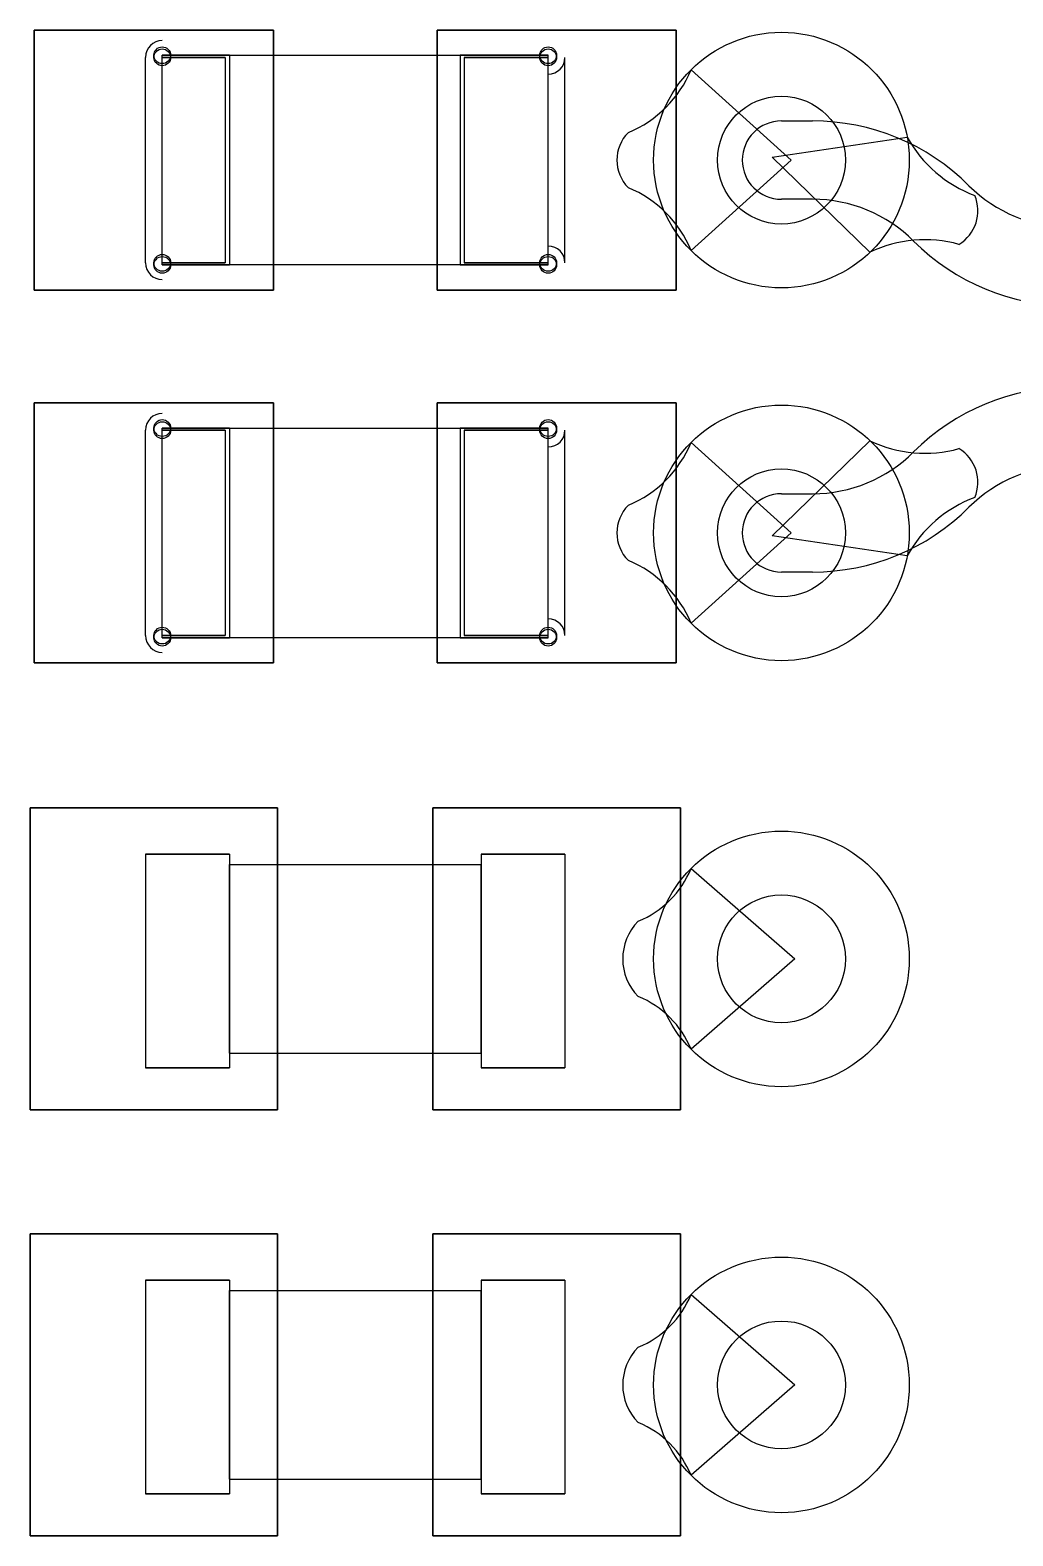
# Model space of a CAD drawing. Extents: x -14 to 27.9, y 0 to 17.8.
# Drawn here: x -0.775 to 1.568, y 5.99 to 9.581 of the extents above; entities that cross this region are included whole.
import ezdxf

# ---------------------------------------------------------------- set-up
doc = ezdxf.new("R2010")
doc.units = 0
doc.header["$MEASUREMENT"] = 0
doc.layers.add('Feature', color=7, linetype='CONTINUOUS')

msp = doc.modelspace()

# ---------------------------------------------------------------- linework, layer by layer
at = {"layer": 'Feature'}
for p, q in [((-0.765, 9.581, 0.000305), (-0.195, 9.581, 0.000305)), ((-0.765, 8.961, 0.000305), (-0.765, 9.581, 0.000305)), ((-0.765, 8.961, 0.000305), (-0.765, 9.581, 0.000305)), ((-0.765, 9.581, 0.001305), (-0.765, 8.961, 0.001305)), ((-0.765, 9.581, 0.000305), (-0.765, 9.581, 0.001305)), ((-0.765, 9.581, 0.000305), (-0.195, 9.581, 0.000305)), ((-0.765, 9.581, 0.000305), (-0.765, 9.581, 0.001305)), ((-0.195, 9.581, 0.001305), (-0.765, 9.581, 0.001305)), ((-0.195, 9.581, 0.001305), (-0.765, 9.581, 0.001305)), ((-0.765, 9.581, 0.001305), (-0.765, 8.961, 0.001305)), ((-0.765, 8.961, 0.000305), (-0.765, 9.581, 0.000305)), ((-0.765, 9.581, 0.000305), (-0.195, 9.581, 0.000305)), ((-0.195, 9.581, 0.000305), (-0.195, 8.961, 0.000305)), ((-0.195, 9.581, 0.000305), (-0.195, 9.581, 0.001305)), ((-0.195, 9.581, 0.000305), (-0.195, 8.961, 0.000305)), ((-0.195, 9.581, 0.000305), (-0.195, 9.581, 0.001305)), ((-0.195, 8.961, 0.001305), (-0.195, 9.581, 0.001305)), ((-0.195, 8.961, 0.001305), (-0.195, 9.581, 0.001305)), ((-0.195, 9.581, 0.000305), (-0.195, 8.961, 0.000305)), ((0.195, 9.581, 0.000305), (0.765, 9.581, 0.000305)), ((0.195, 8.961, 0.000305), (0.195, 9.581, 0.000305)), ((0.195, 8.961, 0.000305), (0.195, 9.581, 0.000305)), ((0.195, 9.581, 0.001305), (0.195, 8.961, 0.001305)), ((0.195, 9.581, 0.000305), (0.195, 9.581, 0.001305)), ((0.195, 9.581, 0.000305), (0.765, 9.581, 0.000305)), ((0.195, 9.581, 0.000305), (0.195, 9.581, 0.001305)), ((0.765, 9.581, 0.001305), (0.195, 9.581, 0.001305)), ((0.765, 9.581, 0.001305), (0.195, 9.581, 0.001305)), ((0.195, 9.581, 0.001305), (0.195, 8.961, 0.001305)), ((0.195, 8.961, 0.000305), (0.195, 9.581, 0.000305)), ((0.195, 9.581, 0.000305), (0.765, 9.581, 0.000305)), ((0.765, 9.581, 0.000305), (0.765, 8.961, 0.000305)), ((0.765, 9.581, 0.000305), (0.765, 9.581, 0.001305)), ((0.765, 9.581, 0.000305), (0.765, 8.961, 0.000305)), ((0.765, 9.581, 0.000305), (0.765, 9.581, 0.001305)), ((0.765, 8.961, 0.001305), (0.765, 9.581, 0.001305)), ((0.765, 8.961, 0.001305), (0.765, 9.581, 0.001305)), ((0.765, 9.581, 0.000305), (0.765, 8.961, 0.000305)), ((-0.48, 9.521, 0.285), (-0.48, 9.521, 0.015)), ((-0.48, 9.516, 0.015), (-0.48, 9.521, 0.015)), ((-0.48, 9.516, 0.015), (-0.48, 9.521, 0.015)), ((-0.48, 9.516, 0.285), (-0.48, 9.521, 0.285)), ((-0.48, 9.521, 0.285), (-0.48, 9.521, 0.015)), ((-0.48, 9.516, 0.285), (-0.48, 9.521, 0.285)), ((-0.46, 9.521, -0.005), (-0.3, 9.521, -0.005)), ((-0.3, 9.521, 0.305), (-0.46, 9.521, 0.305)), ((-0.46, 9.516, -0.005), (-0.46, 9.521, -0.005)), ((-0.46, 9.521, -0.005), (-0.3, 9.521, -0.005)), ((-0.46, 9.516, -0.005), (-0.46, 9.521, -0.005)), ((-0.46, 9.516, 0.305), (-0.46, 9.521, 0.305)), ((-0.46, 9.516, 0.305), (-0.46, 9.521, 0.305)), ((-0.3, 9.521, 0.305), (-0.46, 9.521, 0.305)), ((-0.3, 9.521, 0.325), (0.25, 9.521, 0.325)), ((-0.3, 9.521, 0.325), (-0.3, 9.021, 0.325)), ((-0.3, 9.521, -0.025), (0.25, 9.521, -0.025)), ((-0.3, 9.521, -0.025), (-0.3, 9.521, -0.005)), ((-0.3, 9.521, 0.325), (-0.3, 9.521, 0.305)), ((-0.3, 9.521, 0.325), (0.25, 9.521, 0.325)), ((-0.3, 9.521, -0.025), (-0.3, 9.021, -0.025)), ((-0.3, 9.521, -0.025), (0.25, 9.521, -0.025)), ((-0.3, 9.521, -0.025), (-0.3, 9.021, -0.025)), ((-0.3, 9.521, -0.005), (-0.3, 9.021, -0.005)), ((-0.3, 9.521, -0.025), (-0.3, 9.521, -0.005)), ((-0.3, 9.521, -0.005), (-0.3, 9.021, -0.005)), ((-0.3, 9.521, 0.305), (-0.3, 9.021, 0.305)), ((-0.3, 9.521, 0.325), (-0.3, 9.021, 0.325)), ((-0.3, 9.521, 0.325), (-0.3, 9.521, 0.305)), ((-0.3, 9.521, 0.305), (-0.3, 9.021, 0.305)), ((0.25, 9.521, 0.325), (0.25, 9.021, 0.325)), ((0.25, 9.521, 0.325), (0.25, 9.021, 0.325)), ((0.25, 9.521, 0.305), (0.25, 9.021, 0.305)), ((0.25, 9.521, 0.325), (0.25, 9.521, 0.305)), ((0.25, 9.521, -0.005), (0.46, 9.521, -0.005)), ((0.25, 9.521, -0.025), (0.25, 9.521, -0.005)), ((0.25, 9.521, 0.325), (0.25, 9.521, 0.305)), ((0.46, 9.521, 0.305), (0.25, 9.521, 0.305)), ((0.25, 9.521, -0.005), (0.25, 9.021, -0.005)), ((0.25, 9.521, -0.005), (0.46, 9.521, -0.005)), ((0.25, 9.521, -0.025), (0.25, 9.021, -0.025)), ((0.25, 9.521, -0.025), (0.25, 9.521, -0.005)), ((0.25, 9.521, -0.005), (0.25, 9.021, -0.005)), ((0.25, 9.521, -0.025), (0.25, 9.021, -0.025)), ((0.46, 9.521, 0.305), (0.25, 9.521, 0.305)), ((0.25, 9.521, 0.305), (0.25, 9.021, 0.305)), ((0.46, 9.516, -0.005), (0.46, 9.521, -0.005)), ((0.46, 9.516, -0.005), (0.46, 9.521, -0.005)), ((0.46, 9.516, 0.305), (0.46, 9.521, 0.305)), ((0.46, 9.516, 0.305), (0.46, 9.521, 0.305)), ((0.48, 9.521, 0.015), (0.48, 9.521, 0.285)), ((0.48, 9.516, 0.015), (0.48, 9.521, 0.015)), ((0.48, 9.516, 0.015), (0.48, 9.521, 0.015)), ((0.48, 9.521, 0.015), (0.48, 9.521, 0.285)), ((0.48, 9.516, 0.285), (0.48, 9.521, 0.285)), ((0.48, 9.516, 0.285), (0.48, 9.521, 0.285)), ((-0.5, 9.516, 0.285), (-0.5, 9.516, 0.015)), ((-0.5, 9.026, 0.285), (-0.5, 9.516, 0.285)), ((-0.5, 9.026, 0.015), (-0.5, 9.516, 0.015)), ((-0.5, 9.026, 0.285), (-0.5, 9.516, 0.285)), ((-0.5, 9.516, 0.285), (-0.5, 9.516, 0.015)), ((-0.5, 9.026, 0.015), (-0.5, 9.516, 0.015)), ((-0.48, 9.516, 0.285), (-0.48, 9.516, 0.015)), ((-0.48, 9.516, 0.285), (-0.48, 9.516, 0.015)), ((-0.46, 9.516, -0.005), (-0.31, 9.516, -0.005)), ((-0.31, 9.516, 0.305), (-0.46, 9.516, 0.305)), ((-0.46, 9.516, -0.005), (-0.31, 9.516, -0.005)), ((-0.46, 9.516, -0.025), (-0.31, 9.516, -0.025)), ((-0.31, 9.516, 0.325), (-0.46, 9.516, 0.325)), ((-0.31, 9.516, 0.305), (-0.46, 9.516, 0.305)), ((-0.46, 9.026, 0.325), (-0.46, 9.516, 0.325)), ((-0.31, 9.516, 0.325), (-0.46, 9.516, 0.325)), ((-0.46, 9.026, 0.325), (-0.46, 9.516, 0.325)), ((-0.46, 9.026, -0.025), (-0.46, 9.516, -0.025)), ((-0.46, 9.026, -0.025), (-0.46, 9.516, -0.025)), ((-0.46, 9.516, -0.025), (-0.31, 9.516, -0.025)), ((-0.31, 9.516, -0.005), (-0.31, 9.026, -0.005)), ((-0.31, 9.516, 0.305), (-0.31, 9.026, 0.305)), ((-0.31, 9.516, -0.025), (-0.31, 9.516, -0.005)), ((-0.31, 9.516, 0.305), (-0.31, 9.516, 0.325)), ((-0.31, 9.516, 0.305), (-0.31, 9.026, 0.305)), ((-0.31, 9.516, 0.305), (-0.31, 9.516, 0.325)), ((-0.31, 9.516, 0.325), (-0.31, 9.026, 0.325)), ((-0.31, 9.516, 0.325), (-0.31, 9.026, 0.325)), ((-0.31, 9.516, -0.025), (-0.31, 9.026, -0.025)), ((-0.31, 9.516, -0.005), (-0.31, 9.026, -0.005)), ((-0.31, 9.516, -0.025), (-0.31, 9.026, -0.025)), ((-0.31, 9.516, -0.025), (-0.31, 9.516, -0.005)), ((0.26, 9.516, -0.005), (0.46, 9.516, -0.005)), ((0.26, 9.516, -0.005), (0.26, 9.026, -0.005)), ((0.46, 9.516, 0.305), (0.26, 9.516, 0.305)), ((0.26, 9.516, 0.325), (0.26, 9.516, 0.305)), ((0.46, 9.516, 0.325), (0.26, 9.516, 0.325)), ((0.26, 9.516, -0.025), (0.46, 9.516, -0.025)), ((0.26, 9.516, -0.005), (0.26, 9.516, -0.025)), ((0.26, 9.516, -0.005), (0.46, 9.516, -0.005)), ((0.26, 9.516, 0.305), (0.26, 9.026, 0.305)), ((0.46, 9.516, 0.305), (0.26, 9.516, 0.305)), ((0.26, 9.516, 0.305), (0.26, 9.026, 0.305)), ((0.26, 9.516, 0.325), (0.26, 9.026, 0.325)), ((0.26, 9.516, 0.325), (0.26, 9.516, 0.305)), ((0.46, 9.516, 0.325), (0.26, 9.516, 0.325)), ((0.26, 9.516, 0.325), (0.26, 9.026, 0.325)), ((0.26, 9.516, -0.025), (0.26, 9.026, -0.025)), ((0.26, 9.516, -0.025), (0.46, 9.516, -0.025)), ((0.26, 9.516, -0.005), (0.26, 9.026, -0.005)), ((0.26, 9.516, -0.005), (0.26, 9.516, -0.025)), ((0.26, 9.516, -0.025), (0.26, 9.026, -0.025)), ((0.46, 9.026, 0.325), (0.46, 9.516, 0.325)), ((0.46, 9.026, 0.325), (0.46, 9.516, 0.325)), ((0.46, 9.026, -0.025), (0.46, 9.516, -0.025)), ((0.46, 9.026, -0.025), (0.46, 9.516, -0.025)), ((0.48, 9.516, 0.015), (0.48, 9.516, 0.285)), ((0.48, 9.516, 0.015), (0.48, 9.516, 0.285)), ((0.5, 9.516, 0.015), (0.5, 9.516, 0.285)), ((0.5, 9.026, 0.285), (0.5, 9.516, 0.285)), ((0.5, 9.026, 0.015), (0.5, 9.516, 0.015)), ((0.5, 9.516, 0.015), (0.5, 9.516, 0.285)), ((0.5, 9.026, 0.285), (0.5, 9.516, 0.285)), ((0.5, 9.026, 0.015), (0.5, 9.516, 0.015)), ((0.8005, 9.4865, 0.000305), (1.0394, 9.271, 0.000305)), ((1.016, 9.3644, -1.96222), (1.0904, 9.3644, -1.96222)), ((0.9938, 9.2782, -1.96222), (1.3157, 9.3259, -1.96222)), ((1.0394, 9.271, 0.000305), (0.8005, 9.0555, 0.000305)), ((1.227, 9.0513, -1.96222), (0.9938, 9.2782, -1.96222)), ((1.1684, 9.271, -1.96192), (1.1684, 9.271)), ((1.1684, 9.271, -1.96192), (1.1684, 9.271)), ((1.0904, 9.1776, -1.96222), (1.016, 9.1776, -1.96222)), ((-0.5, 9.026, 0.285), (-0.5, 9.026, 0.015)), ((-0.5, 9.026, 0.285), (-0.5, 9.026, 0.015)), ((-0.48, 9.021, 0.285), (-0.48, 9.026, 0.285)), ((-0.48, 9.026, 0.285), (-0.48, 9.026, 0.015)), ((-0.48, 9.021, 0.015), (-0.48, 9.026, 0.015)), ((-0.48, 9.021, 0.015), (-0.48, 9.026, 0.015)), ((-0.48, 9.026, 0.285), (-0.48, 9.026, 0.015)), ((-0.48, 9.021, 0.285), (-0.48, 9.026, 0.285)), ((-0.48, 9.021, 0.285), (-0.48, 9.021, 0.015)), ((-0.48, 9.021, 0.285), (-0.48, 9.021, 0.015)), ((-0.46, 9.021, -0.005), (-0.46, 9.026, -0.005)), ((-0.46, 9.026, -0.005), (-0.31, 9.026, -0.005)), ((-0.31, 9.026, 0.305), (-0.46, 9.026, 0.305)), ((-0.46, 9.021, 0.305), (-0.46, 9.026, 0.305)), ((-0.46, 9.021, -0.005), (-0.46, 9.026, -0.005)), ((-0.31, 9.026, 0.305), (-0.46, 9.026, 0.305)), ((-0.31, 9.026, 0.325), (-0.46, 9.026, 0.325)), ((-0.46, 9.026, -0.025), (-0.31, 9.026, -0.025)), ((-0.46, 9.026, -0.005), (-0.31, 9.026, -0.005)), ((-0.31, 9.026, 0.325), (-0.46, 9.026, 0.325)), ((-0.46, 9.026, -0.025), (-0.31, 9.026, -0.025)), ((-0.46, 9.021, 0.305), (-0.46, 9.026, 0.305)), ((-0.46, 9.021, -0.005), (-0.3, 9.021, -0.005)), ((-0.3, 9.021, 0.305), (-0.46, 9.021, 0.305)), ((-0.3, 9.021, 0.305), (-0.46, 9.021, 0.305)), ((-0.46, 9.021, -0.005), (-0.3, 9.021, -0.005)), ((-0.31, 9.026, 0.305), (-0.31, 9.026, 0.325)), ((-0.31, 9.026, -0.025), (-0.31, 9.026, -0.005)), ((-0.31, 9.026, 0.305), (-0.31, 9.026, 0.325)), ((-0.31, 9.026, -0.025), (-0.31, 9.026, -0.005)), ((0.25, 9.021, 0.325), (-0.3, 9.021, 0.325)), ((0.25, 9.021, -0.025), (-0.3, 9.021, -0.025)), ((-0.3, 9.021, -0.025), (-0.3, 9.021, -0.005)), ((-0.3, 9.021, 0.325), (-0.3, 9.021, 0.305)), ((0.25, 9.021, 0.325), (-0.3, 9.021, 0.325)), ((-0.3, 9.021, 0.325), (-0.3, 9.021, 0.305)), ((-0.3, 9.021, -0.025), (-0.3, 9.021, -0.005)), ((0.25, 9.021, -0.025), (-0.3, 9.021, -0.025)), ((0.25, 9.021, 0.325), (0.25, 9.021, 0.305)), ((0.25, 9.021, -0.005), (0.46, 9.021, -0.005)), ((0.25, 9.021, -0.025), (0.25, 9.021, -0.005)), ((0.25, 9.021, -0.005), (0.46, 9.021, -0.005)), ((0.46, 9.021, 0.305), (0.25, 9.021, 0.305)), ((0.25, 9.021, 0.325), (0.25, 9.021, 0.305)), ((0.25, 9.021, -0.025), (0.25, 9.021, -0.005)), ((0.46, 9.021, 0.305), (0.25, 9.021, 0.305)), ((0.26, 9.026, -0.005), (0.46, 9.026, -0.005)), ((0.26, 9.026, -0.005), (0.46, 9.026, -0.005)), ((0.26, 9.026, -0.005), (0.26, 9.026, -0.025)), ((0.26, 9.026, -0.025), (0.46, 9.026, -0.025)), ((0.46, 9.026, 0.325), (0.26, 9.026, 0.325)), ((0.26, 9.026, 0.325), (0.26, 9.026, 0.305)), ((0.46, 9.026, 0.305), (0.26, 9.026, 0.305)), ((0.46, 9.026, 0.305), (0.26, 9.026, 0.305)), ((0.26, 9.026, 0.325), (0.26, 9.026, 0.305)), ((0.46, 9.026, 0.325), (0.26, 9.026, 0.325)), ((0.26, 9.026, -0.025), (0.46, 9.026, -0.025)), ((0.26, 9.026, -0.005), (0.26, 9.026, -0.025)), ((0.46, 9.021, -0.005), (0.46, 9.026, -0.005)), ((0.46, 9.021, 0.305), (0.46, 9.026, 0.305)), ((0.46, 9.021, 0.305), (0.46, 9.026, 0.305)), ((0.46, 9.021, -0.005), (0.46, 9.026, -0.005)), ((0.48, 9.026, 0.015), (0.48, 9.026, 0.285)), ((0.48, 9.021, 0.015), (0.48, 9.026, 0.015)), ((0.48, 9.026, 0.015), (0.48, 9.026, 0.285)), ((0.48, 9.021, 0.285), (0.48, 9.026, 0.285)), ((0.48, 9.021, 0.285), (0.48, 9.026, 0.285)), ((0.48, 9.021, 0.015), (0.48, 9.026, 0.015)), ((0.48, 9.021, 0.015), (0.48, 9.021, 0.285)), ((0.48, 9.021, 0.015), (0.48, 9.021, 0.285)), ((0.5, 9.026, 0.015), (0.5, 9.026, 0.285)), ((0.5, 9.026, 0.015), (0.5, 9.026, 0.285)), ((-0.195, 8.961, 0.000305), (-0.765, 8.961, 0.000305)), ((-0.765, 8.961, 0.000305), (-0.765, 8.961, 0.001305)), ((-0.195, 8.961, 0.000305), (-0.765, 8.961, 0.000305)), ((-0.765, 8.961, 0.001305), (-0.195, 8.961, 0.001305)), ((-0.765, 8.961, 0.000305), (-0.765, 8.961, 0.001305)), ((-0.765, 8.961, 0.001305), (-0.195, 8.961, 0.001305)), ((-0.195, 8.961, 0.000305), (-0.765, 8.961, 0.000305)), ((-0.195, 8.961, 0.000305), (-0.195, 8.961, 0.001305)), ((-0.195, 8.961, 0.000305), (-0.195, 8.961, 0.001305)), ((0.765, 8.961, 0.000305), (0.195, 8.961, 0.000305)), ((0.195, 8.961, 0.000305), (0.195, 8.961, 0.001305)), ((0.765, 8.961, 0.000305), (0.195, 8.961, 0.000305)), ((0.195, 8.961, 0.001305), (0.765, 8.961, 0.001305)), ((0.195, 8.961, 0.000305), (0.195, 8.961, 0.001305)), ((0.195, 8.961, 0.001305), (0.765, 8.961, 0.001305)), ((0.765, 8.961, 0.000305), (0.195, 8.961, 0.000305)), ((0.765, 8.961, 0.000305), (0.765, 8.961, 0.001305)), ((0.765, 8.961, 0.000305), (0.765, 8.961, 0.001305)), ((-0.765, 8.692, 0.000305), (-0.195, 8.692, 0.000305)), ((-0.765, 8.072, 0.000305), (-0.765, 8.692, 0.000305)), ((-0.765, 8.072, 0.000305), (-0.765, 8.692, 0.000305)), ((-0.765, 8.692, 0.001305), (-0.765, 8.072, 0.001305)), ((-0.765, 8.692, 0.000305), (-0.765, 8.692, 0.001305)), ((-0.765, 8.692, 0.000305), (-0.195, 8.692, 0.000305)), ((-0.765, 8.692, 0.000305), (-0.765, 8.692, 0.001305)), ((-0.195, 8.692, 0.001305), (-0.765, 8.692, 0.001305)), ((-0.195, 8.692, 0.001305), (-0.765, 8.692, 0.001305)), ((-0.765, 8.692, 0.001305), (-0.765, 8.072, 0.001305)), ((-0.765, 8.072, 0.000305), (-0.765, 8.692, 0.000305)), ((-0.765, 8.692, 0.000305), (-0.195, 8.692, 0.000305)), ((-0.195, 8.692, 0.000305), (-0.195, 8.072, 0.000305)), ((-0.195, 8.692, 0.000305), (-0.195, 8.692, 0.001305)), ((-0.195, 8.692, 0.000305), (-0.195, 8.072, 0.000305)), ((-0.195, 8.692, 0.000305), (-0.195, 8.692, 0.001305)), ((-0.195, 8.072, 0.001305), (-0.195, 8.692, 0.001305)), ((-0.195, 8.072, 0.001305), (-0.195, 8.692, 0.001305)), ((-0.195, 8.692, 0.000305), (-0.195, 8.072, 0.000305)), ((0.195, 8.692, 0.000305), (0.765, 8.692, 0.000305)), ((0.195, 8.072, 0.000305), (0.195, 8.692, 0.000305)), ((0.195, 8.072, 0.000305), (0.195, 8.692, 0.000305)), ((0.195, 8.692, 0.001305), (0.195, 8.072, 0.001305)), ((0.195, 8.692, 0.000305), (0.195, 8.692, 0.001305)), ((0.195, 8.692, 0.000305), (0.765, 8.692, 0.000305)), ((0.195, 8.692, 0.000305), (0.195, 8.692, 0.001305)), ((0.765, 8.692, 0.001305), (0.195, 8.692, 0.001305)), ((0.765, 8.692, 0.001305), (0.195, 8.692, 0.001305)), ((0.195, 8.692, 0.001305), (0.195, 8.072, 0.001305)), ((0.195, 8.072, 0.000305), (0.195, 8.692, 0.000305)), ((0.195, 8.692, 0.000305), (0.765, 8.692, 0.000305)), ((0.765, 8.692, 0.000305), (0.765, 8.072, 0.000305)), ((0.765, 8.692, 0.000305), (0.765, 8.692, 0.001305)), ((0.765, 8.692, 0.000305), (0.765, 8.072, 0.000305)), ((0.765, 8.692, 0.000305), (0.765, 8.692, 0.001305)), ((0.765, 8.072, 0.001305), (0.765, 8.692, 0.001305)), ((0.765, 8.072, 0.001305), (0.765, 8.692, 0.001305)), ((0.765, 8.692, 0.000305), (0.765, 8.072, 0.000305)), ((-0.5, 8.627, 0.285), (-0.5, 8.627, 0.015)), ((-0.5, 8.137, 0.285), (-0.5, 8.627, 0.285)), ((-0.5, 8.137, 0.015), (-0.5, 8.627, 0.015)), ((-0.5, 8.137, 0.285), (-0.5, 8.627, 0.285)), ((-0.5, 8.627, 0.285), (-0.5, 8.627, 0.015)), ((-0.5, 8.137, 0.015), (-0.5, 8.627, 0.015)), ((-0.48, 8.632, 0.285), (-0.48, 8.632, 0.015)), ((-0.48, 8.627, 0.015), (-0.48, 8.632, 0.015)), ((-0.48, 8.627, 0.015), (-0.48, 8.632, 0.015)), ((-0.48, 8.627, 0.285), (-0.48, 8.632, 0.285)), ((-0.48, 8.632, 0.285), (-0.48, 8.632, 0.015)), ((-0.48, 8.627, 0.285), (-0.48, 8.632, 0.285)), ((-0.48, 8.627, 0.285), (-0.48, 8.627, 0.015)), ((-0.48, 8.627, 0.285), (-0.48, 8.627, 0.015)), ((-0.46, 8.632, -0.005), (-0.3, 8.632, -0.005)), ((-0.3, 8.632, 0.305), (-0.46, 8.632, 0.305)), ((-0.46, 8.627, -0.005), (-0.46, 8.632, -0.005)), ((-0.46, 8.632, -0.005), (-0.3, 8.632, -0.005)), ((-0.46, 8.627, -0.005), (-0.46, 8.632, -0.005)), ((-0.46, 8.627, 0.305), (-0.46, 8.632, 0.305)), ((-0.46, 8.627, 0.305), (-0.46, 8.632, 0.305)), ((-0.3, 8.632, 0.305), (-0.46, 8.632, 0.305)), ((-0.46, 8.627, -0.005), (-0.31, 8.627, -0.005)), ((-0.31, 8.627, 0.305), (-0.46, 8.627, 0.305)), ((-0.46, 8.627, -0.005), (-0.31, 8.627, -0.005)), ((-0.46, 8.627, -0.025), (-0.31, 8.627, -0.025)), ((-0.31, 8.627, 0.325), (-0.46, 8.627, 0.325)), ((-0.31, 8.627, 0.305), (-0.46, 8.627, 0.305)), ((-0.46, 8.137, 0.325), (-0.46, 8.627, 0.325)), ((-0.31, 8.627, 0.325), (-0.46, 8.627, 0.325)), ((-0.46, 8.137, 0.325), (-0.46, 8.627, 0.325)), ((-0.46, 8.137, -0.025), (-0.46, 8.627, -0.025)), ((-0.46, 8.137, -0.025), (-0.46, 8.627, -0.025)), ((-0.46, 8.627, -0.025), (-0.31, 8.627, -0.025)), ((-0.31, 8.627, -0.005), (-0.31, 8.137, -0.005)), ((-0.31, 8.627, 0.305), (-0.31, 8.137, 0.305)), ((-0.31, 8.627, -0.025), (-0.31, 8.627, -0.005)), ((-0.31, 8.627, 0.305), (-0.31, 8.627, 0.325)), ((-0.31, 8.627, 0.305), (-0.31, 8.137, 0.305)), ((-0.31, 8.627, 0.305), (-0.31, 8.627, 0.325)), ((-0.31, 8.627, 0.325), (-0.31, 8.137, 0.325)), ((-0.31, 8.627, 0.325), (-0.31, 8.137, 0.325)), ((-0.31, 8.627, -0.025), (-0.31, 8.137, -0.025)), ((-0.31, 8.627, -0.005), (-0.31, 8.137, -0.005)), ((-0.31, 8.627, -0.025), (-0.31, 8.137, -0.025)), ((-0.31, 8.627, -0.025), (-0.31, 8.627, -0.005)), ((-0.3, 8.632, 0.325), (0.25, 8.632, 0.325)), ((-0.3, 8.632, 0.325), (-0.3, 8.132, 0.325)), ((-0.3, 8.632, -0.025), (0.25, 8.632, -0.025)), ((-0.3, 8.632, -0.025), (-0.3, 8.632, -0.005)), ((-0.3, 8.632, 0.325), (-0.3, 8.632, 0.305)), ((-0.3, 8.632, 0.325), (0.25, 8.632, 0.325)), ((-0.3, 8.632, -0.025), (-0.3, 8.132, -0.025)), ((-0.3, 8.632, -0.025), (0.25, 8.632, -0.025)), ((-0.3, 8.632, -0.025), (-0.3, 8.132, -0.025)), ((-0.3, 8.632, -0.005), (-0.3, 8.132, -0.005)), ((-0.3, 8.632, -0.025), (-0.3, 8.632, -0.005)), ((-0.3, 8.632, -0.005), (-0.3, 8.132, -0.005)), ((-0.3, 8.632, 0.305), (-0.3, 8.132, 0.305)), ((-0.3, 8.632, 0.325), (-0.3, 8.132, 0.325)), ((-0.3, 8.632, 0.325), (-0.3, 8.632, 0.305)), ((-0.3, 8.632, 0.305), (-0.3, 8.132, 0.305)), ((0.25, 8.632, 0.325), (0.25, 8.132, 0.325)), ((0.25, 8.632, 0.325), (0.25, 8.132, 0.325)), ((0.25, 8.632, 0.305), (0.25, 8.132, 0.305)), ((0.25, 8.632, 0.325), (0.25, 8.632, 0.305)), ((0.25, 8.632, -0.005), (0.46, 8.632, -0.005)), ((0.25, 8.632, -0.025), (0.25, 8.632, -0.005)), ((0.25, 8.632, 0.325), (0.25, 8.632, 0.305)), ((0.46, 8.632, 0.305), (0.25, 8.632, 0.305)), ((0.25, 8.632, -0.005), (0.25, 8.132, -0.005)), ((0.25, 8.632, -0.005), (0.46, 8.632, -0.005)), ((0.25, 8.632, -0.025), (0.25, 8.132, -0.025)), ((0.25, 8.632, -0.025), (0.25, 8.632, -0.005)), ((0.25, 8.632, -0.005), (0.25, 8.132, -0.005)), ((0.25, 8.632, -0.025), (0.25, 8.132, -0.025)), ((0.46, 8.632, 0.305), (0.25, 8.632, 0.305)), ((0.25, 8.632, 0.305), (0.25, 8.132, 0.305)), ((0.26, 8.627, -0.005), (0.46, 8.627, -0.005)), ((0.26, 8.627, -0.005), (0.26, 8.137, -0.005)), ((0.46, 8.627, 0.305), (0.26, 8.627, 0.305)), ((0.26, 8.627, 0.325), (0.26, 8.627, 0.305)), ((0.46, 8.627, 0.325), (0.26, 8.627, 0.325)), ((0.26, 8.627, -0.025), (0.46, 8.627, -0.025)), ((0.26, 8.627, -0.005), (0.26, 8.627, -0.025)), ((0.26, 8.627, -0.005), (0.46, 8.627, -0.005)), ((0.26, 8.627, 0.305), (0.26, 8.137, 0.305)), ((0.46, 8.627, 0.305), (0.26, 8.627, 0.305)), ((0.26, 8.627, 0.305), (0.26, 8.137, 0.305)), ((0.26, 8.627, 0.325), (0.26, 8.137, 0.325)), ((0.26, 8.627, 0.325), (0.26, 8.627, 0.305)), ((0.46, 8.627, 0.325), (0.26, 8.627, 0.325)), ((0.26, 8.627, 0.325), (0.26, 8.137, 0.325)), ((0.26, 8.627, -0.025), (0.26, 8.137, -0.025)), ((0.26, 8.627, -0.025), (0.46, 8.627, -0.025)), ((0.26, 8.627, -0.005), (0.26, 8.137, -0.005)), ((0.26, 8.627, -0.005), (0.26, 8.627, -0.025)), ((0.26, 8.627, -0.025), (0.26, 8.137, -0.025)), ((0.46, 8.627, -0.005), (0.46, 8.632, -0.005)), ((0.46, 8.627, -0.005), (0.46, 8.632, -0.005)), ((0.46, 8.627, 0.305), (0.46, 8.632, 0.305)), ((0.46, 8.627, 0.305), (0.46, 8.632, 0.305)), ((0.46, 8.137, 0.325), (0.46, 8.627, 0.325)), ((0.46, 8.137, 0.325), (0.46, 8.627, 0.325)), ((0.46, 8.137, -0.025), (0.46, 8.627, -0.025)), ((0.46, 8.137, -0.025), (0.46, 8.627, -0.025)), ((0.48, 8.632, 0.015), (0.48, 8.632, 0.285)), ((0.48, 8.627, 0.015), (0.48, 8.632, 0.015)), ((0.48, 8.627, 0.015), (0.48, 8.632, 0.015)), ((0.48, 8.632, 0.015), (0.48, 8.632, 0.285)), ((0.48, 8.627, 0.285), (0.48, 8.632, 0.285)), ((0.48, 8.627, 0.285), (0.48, 8.632, 0.285)), ((0.48, 8.627, 0.015), (0.48, 8.627, 0.285)), ((0.48, 8.627, 0.015), (0.48, 8.627, 0.285)), ((0.5, 8.627, 0.015), (0.5, 8.627, 0.285)), ((0.5, 8.137, 0.285), (0.5, 8.627, 0.285)), ((0.5, 8.137, 0.015), (0.5, 8.627, 0.015)), ((0.5, 8.627, 0.015), (0.5, 8.627, 0.285)), ((0.5, 8.137, 0.285), (0.5, 8.627, 0.285)), ((0.5, 8.137, 0.015), (0.5, 8.627, 0.015)), ((0.8005, 8.5975, 0.000305), (1.0394, 8.382, 0.000305)), ((0.9938, 8.3748, -1.96222), (1.227, 8.6017, -1.96222)), ((1.016, 8.4754, -1.96222), (1.0904, 8.4754, -1.96222)), ((1.0394, 8.382, 0.000305), (0.8005, 8.1665, 0.000305)), ((1.3157, 8.3271, -1.96222), (0.9938, 8.3748, -1.96222)), ((1.1684, 8.382, -1.96192), (1.1684, 8.382)), ((1.1684, 8.382, -1.96192), (1.1684, 8.382)), ((1.0904, 8.2886, -1.96222), (1.016, 8.2886, -1.96222)), ((-0.5, 8.137, 0.285), (-0.5, 8.137, 0.015)), ((-0.5, 8.137, 0.285), (-0.5, 8.137, 0.015)), ((-0.48, 8.132, 0.285), (-0.48, 8.137, 0.285)), ((-0.48, 8.137, 0.285), (-0.48, 8.137, 0.015)), ((-0.48, 8.132, 0.015), (-0.48, 8.137, 0.015)), ((-0.48, 8.132, 0.015), (-0.48, 8.137, 0.015)), ((-0.48, 8.137, 0.285), (-0.48, 8.137, 0.015)), ((-0.48, 8.132, 0.285), (-0.48, 8.137, 0.285)), ((-0.48, 8.132, 0.285), (-0.48, 8.132, 0.015)), ((-0.48, 8.132, 0.285), (-0.48, 8.132, 0.015)), ((-0.46, 8.132, -0.005), (-0.46, 8.137, -0.005)), ((-0.46, 8.137, -0.005), (-0.31, 8.137, -0.005)), ((-0.31, 8.137, 0.305), (-0.46, 8.137, 0.305)), ((-0.46, 8.132, 0.305), (-0.46, 8.137, 0.305)), ((-0.46, 8.132, -0.005), (-0.46, 8.137, -0.005)), ((-0.31, 8.137, 0.305), (-0.46, 8.137, 0.305)), ((-0.31, 8.137, 0.325), (-0.46, 8.137, 0.325)), ((-0.46, 8.137, -0.025), (-0.31, 8.137, -0.025)), ((-0.46, 8.137, -0.005), (-0.31, 8.137, -0.005)), ((-0.31, 8.137, 0.325), (-0.46, 8.137, 0.325)), ((-0.46, 8.137, -0.025), (-0.31, 8.137, -0.025)), ((-0.46, 8.132, 0.305), (-0.46, 8.137, 0.305)), ((-0.46, 8.132, -0.005), (-0.3, 8.132, -0.005)), ((-0.3, 8.132, 0.305), (-0.46, 8.132, 0.305)), ((-0.3, 8.132, 0.305), (-0.46, 8.132, 0.305)), ((-0.46, 8.132, -0.005), (-0.3, 8.132, -0.005)), ((-0.31, 8.137, 0.305), (-0.31, 8.137, 0.325)), ((-0.31, 8.137, -0.025), (-0.31, 8.137, -0.005)), ((-0.31, 8.137, 0.305), (-0.31, 8.137, 0.325)), ((-0.31, 8.137, -0.025), (-0.31, 8.137, -0.005)), ((0.25, 8.132, 0.325), (-0.3, 8.132, 0.325)), ((0.25, 8.132, -0.025), (-0.3, 8.132, -0.025)), ((-0.3, 8.132, -0.025), (-0.3, 8.132, -0.005)), ((-0.3, 8.132, 0.325), (-0.3, 8.132, 0.305)), ((0.25, 8.132, 0.325), (-0.3, 8.132, 0.325)), ((-0.3, 8.132, 0.325), (-0.3, 8.132, 0.305)), ((-0.3, 8.132, -0.025), (-0.3, 8.132, -0.005)), ((0.25, 8.132, -0.025), (-0.3, 8.132, -0.025)), ((0.25, 8.132, 0.325), (0.25, 8.132, 0.305)), ((0.25, 8.132, -0.005), (0.46, 8.132, -0.005)), ((0.25, 8.132, -0.025), (0.25, 8.132, -0.005)), ((0.25, 8.132, -0.005), (0.46, 8.132, -0.005)), ((0.46, 8.132, 0.305), (0.25, 8.132, 0.305)), ((0.25, 8.132, 0.325), (0.25, 8.132, 0.305)), ((0.25, 8.132, -0.025), (0.25, 8.132, -0.005)), ((0.46, 8.132, 0.305), (0.25, 8.132, 0.305)), ((0.26, 8.137, -0.005), (0.46, 8.137, -0.005)), ((0.26, 8.137, -0.005), (0.46, 8.137, -0.005)), ((0.26, 8.137, -0.005), (0.26, 8.137, -0.025)), ((0.26, 8.137, -0.025), (0.46, 8.137, -0.025)), ((0.46, 8.137, 0.325), (0.26, 8.137, 0.325)), ((0.26, 8.137, 0.325), (0.26, 8.137, 0.305)), ((0.46, 8.137, 0.305), (0.26, 8.137, 0.305)), ((0.46, 8.137, 0.305), (0.26, 8.137, 0.305)), ((0.26, 8.137, 0.325), (0.26, 8.137, 0.305)), ((0.46, 8.137, 0.325), (0.26, 8.137, 0.325)), ((0.26, 8.137, -0.025), (0.46, 8.137, -0.025)), ((0.26, 8.137, -0.005), (0.26, 8.137, -0.025)), ((0.46, 8.132, -0.005), (0.46, 8.137, -0.005)), ((0.46, 8.132, 0.305), (0.46, 8.137, 0.305)), ((0.46, 8.132, 0.305), (0.46, 8.137, 0.305)), ((0.46, 8.132, -0.005), (0.46, 8.137, -0.005)), ((0.48, 8.137, 0.015), (0.48, 8.137, 0.285)), ((0.48, 8.132, 0.015), (0.48, 8.137, 0.015)), ((0.48, 8.137, 0.015), (0.48, 8.137, 0.285)), ((0.48, 8.132, 0.285), (0.48, 8.137, 0.285)), ((0.48, 8.132, 0.285), (0.48, 8.137, 0.285)), ((0.48, 8.132, 0.015), (0.48, 8.137, 0.015)), ((0.48, 8.132, 0.015), (0.48, 8.132, 0.285)), ((0.48, 8.132, 0.015), (0.48, 8.132, 0.285)), ((0.5, 8.137, 0.015), (0.5, 8.137, 0.285)), ((0.5, 8.137, 0.015), (0.5, 8.137, 0.285)), ((-0.195, 8.072, 0.000305), (-0.765, 8.072, 0.000305)), ((-0.765, 8.072, 0.000305), (-0.765, 8.072, 0.001305)), ((-0.195, 8.072, 0.000305), (-0.765, 8.072, 0.000305)), ((-0.765, 8.072, 0.001305), (-0.195, 8.072, 0.001305)), ((-0.765, 8.072, 0.000305), (-0.765, 8.072, 0.001305)), ((-0.765, 8.072, 0.001305), (-0.195, 8.072, 0.001305)), ((-0.195, 8.072, 0.000305), (-0.765, 8.072, 0.000305)), ((-0.195, 8.072, 0.000305), (-0.195, 8.072, 0.001305)), ((-0.195, 8.072, 0.000305), (-0.195, 8.072, 0.001305)), ((0.765, 8.072, 0.000305), (0.195, 8.072, 0.000305)), ((0.195, 8.072, 0.000305), (0.195, 8.072, 0.001305)), ((0.765, 8.072, 0.000305), (0.195, 8.072, 0.000305)), ((0.195, 8.072, 0.001305), (0.765, 8.072, 0.001305)), ((0.195, 8.072, 0.000305), (0.195, 8.072, 0.001305)), ((0.195, 8.072, 0.001305), (0.765, 8.072, 0.001305)), ((0.765, 8.072, 0.000305), (0.195, 8.072, 0.000305)), ((0.765, 8.072, 0.000305), (0.765, 8.072, 0.001305)), ((0.765, 8.072, 0.000305), (0.765, 8.072, 0.001305)), ((-0.775, 7.726, 0.000305), (-0.185, 7.726, 0.000305)), ((-0.775, 7.006, 0.000305), (-0.775, 7.726, 0.000305)), ((-0.775, 7.006, 0.000305), (-0.775, 7.726, 0.000305)), ((-0.775, 7.726, 0.001305), (-0.775, 7.006, 0.001305)), ((-0.775, 7.726, 0.000305), (-0.775, 7.726, 0.001305)), ((-0.775, 7.726, 0.000305), (-0.185, 7.726, 0.000305)), ((-0.775, 7.726, 0.000305), (-0.775, 7.726, 0.001305)), ((-0.185, 7.726, 0.001305), (-0.775, 7.726, 0.001305)), ((-0.185, 7.726, 0.001305), (-0.775, 7.726, 0.001305)), ((-0.775, 7.726, 0.001305), (-0.775, 7.006, 0.001305)), ((-0.775, 7.006, 0.000305), (-0.775, 7.726, 0.000305)), ((-0.775, 7.726, 0.000305), (-0.185, 7.726, 0.000305)), ((-0.185, 7.726, 0.000305), (-0.185, 7.006, 0.000305)), ((-0.185, 7.726, 0.000305), (-0.185, 7.726, 0.001305)), ((-0.185, 7.726, 0.000305), (-0.185, 7.006, 0.000305)), ((-0.185, 7.726, 0.000305), (-0.185, 7.726, 0.001305)), ((-0.185, 7.006, 0.001305), (-0.185, 7.726, 0.001305)), ((-0.185, 7.006, 0.001305), (-0.185, 7.726, 0.001305)), ((-0.185, 7.726, 0.000305), (-0.185, 7.006, 0.000305)), ((0.185, 7.726, 0.000305), (0.775, 7.726, 0.000305)), ((0.185, 7.006, 0.000305), (0.185, 7.726, 0.000305)), ((0.185, 7.006, 0.000305), (0.185, 7.726, 0.000305)), ((0.185, 7.726, 0.001305), (0.185, 7.006, 0.001305)), ((0.185, 7.726, 0.000305), (0.185, 7.726, 0.001305)), ((0.185, 7.726, 0.000305), (0.775, 7.726, 0.000305)), ((0.185, 7.726, 0.000305), (0.185, 7.726, 0.001305)), ((0.775, 7.726, 0.001305), (0.185, 7.726, 0.001305)), ((0.775, 7.726, 0.001305), (0.185, 7.726, 0.001305)), ((0.185, 7.726, 0.001305), (0.185, 7.006, 0.001305)), ((0.185, 7.006, 0.000305), (0.185, 7.726, 0.000305)), ((0.185, 7.726, 0.000305), (0.775, 7.726, 0.000305)), ((0.775, 7.726, 0.000305), (0.775, 7.006, 0.000305)), ((0.775, 7.726, 0.000305), (0.775, 7.726, 0.001305)), ((0.775, 7.726, 0.000305), (0.775, 7.006, 0.000305)), ((0.775, 7.726, 0.000305), (0.775, 7.726, 0.001305)), ((0.775, 7.006, 0.001305), (0.775, 7.726, 0.001305)), ((0.775, 7.006, 0.001305), (0.775, 7.726, 0.001305)), ((0.775, 7.726, 0.000305), (0.775, 7.006, 0.000305)), ((-0.5, 7.616), (-0.5, 7.106)), ((-0.3, 7.616), (-0.5, 7.616)), ((-0.5, 7.616, 0.5), (-0.3, 7.616, 0.5)), ((-0.5, 7.616, 0.5), (-0.5, 7.106, 0.5)), ((-0.5, 7.616, 0.5), (-0.5, 7.106, 0.5)), ((-0.5, 7.616), (-0.5, 7.616, 0.5)), ((-0.5, 7.616), (-0.5, 7.106)), ((-0.3, 7.616), (-0.5, 7.616)), ((-0.5, 7.616), (-0.5, 7.616, 0.5)), ((-0.5, 7.616, 0.5), (-0.3, 7.616, 0.5)), ((-0.3, 7.616), (-0.3, 7.106)), ((-0.3, 7.616, 0.5), (-0.3, 7.106, 0.5)), ((-0.3, 7.616), (-0.3, 7.106)), ((-0.3, 7.616, 0.5), (-0.3, 7.616)), ((-0.3, 7.616, 0.5), (-0.3, 7.106, 0.5)), ((-0.3, 7.616, 0.5), (-0.3, 7.616)), ((0.3, 7.616, 0.5), (0.3, 7.106, 0.5)), ((0.3, 7.616, 0.5), (0.5, 7.616, 0.5)), ((0.3, 7.616), (0.3, 7.106)), ((0.5, 7.616), (0.3, 7.616)), ((0.3, 7.616, 0.5), (0.3, 7.106, 0.5)), ((0.3, 7.616), (0.3, 7.616, 0.5)), ((0.3, 7.616), (0.3, 7.106)), ((0.5, 7.616), (0.3, 7.616)), ((0.3, 7.616), (0.3, 7.616, 0.5)), ((0.3, 7.616, 0.5), (0.5, 7.616, 0.5)), ((0.5, 7.616, 0.5), (0.5, 7.106, 0.5)), ((0.5, 7.616), (0.5, 7.106)), ((0.5, 7.616), (0.5, 7.106)), ((0.5, 7.616, 0.5), (0.5, 7.616)), ((0.5, 7.616, 0.5), (0.5, 7.106, 0.5)), ((0.5, 7.616, 0.5), (0.5, 7.616)), ((-0.3, 7.591, 0.45), (0.3, 7.591, 0.45)), ((-0.3, 7.141, 0.45), (-0.3, 7.591, 0.45)), ((-0.3, 7.591, 0.05), (-0.3, 7.141, 0.05)), ((-0.3, 7.591, 0.05), (0.3, 7.591, 0.05)), ((-0.3, 7.591, 0.05), (-0.3, 7.141, 0.05)), ((-0.3, 7.141, 0.45), (-0.3, 7.591, 0.45)), ((-0.3, 7.591, 0.45), (-0.3, 7.591, 0.05)), ((-0.3, 7.591, 0.05), (0.3, 7.591, 0.05)), ((-0.3, 7.591, 0.45), (-0.3, 7.591, 0.05)), ((-0.3, 7.591, 0.45), (0.3, 7.591, 0.45)), ((0.3, 7.141, 0.45), (0.3, 7.591, 0.45)), ((0.3, 7.591, 0.05), (0.3, 7.141, 0.05)), ((0.3, 7.591, 0.05), (0.3, 7.141, 0.05)), ((0.3, 7.591, 0.45), (0.3, 7.591, 0.05)), ((0.3, 7.141, 0.45), (0.3, 7.591, 0.45)), ((0.3, 7.591, 0.45), (0.3, 7.591, 0.05)), ((0.8006, 7.5814, 0.000305), (1.0478, 7.366, 0.000305)), ((1.0478, 7.366, 0.000305), (0.8006, 7.1506, 0.000305)), ((1.1684, 7.366, -1.96192), (1.1684, 7.366)), ((1.1684, 7.366, -1.96192), (1.1684, 7.366)), ((-0.3, 7.141, 0.45), (0.3, 7.141, 0.45)), ((-0.3, 7.141, 0.05), (-0.3, 7.141, 0.45)), ((-0.3, 7.141, 0.05), (0.3, 7.141, 0.05)), ((-0.3, 7.141, 0.45), (0.3, 7.141, 0.45)), ((-0.3, 7.141, 0.05), (0.3, 7.141, 0.05)), ((-0.3, 7.141, 0.05), (-0.3, 7.141, 0.45)), ((0.3, 7.141, 0.05), (0.3, 7.141, 0.45)), ((0.3, 7.141, 0.05), (0.3, 7.141, 0.45)), ((-0.3, 7.106), (-0.5, 7.106)), ((-0.5, 7.106, 0.5), (-0.3, 7.106, 0.5)), ((-0.5, 7.106, 0.5), (-0.3, 7.106, 0.5)), ((-0.5, 7.106), (-0.5, 7.106, 0.5)), ((-0.3, 7.106), (-0.5, 7.106)), ((-0.5, 7.106), (-0.5, 7.106, 0.5)), ((-0.3, 7.106, 0.5), (-0.3, 7.106)), ((-0.3, 7.106, 0.5), (-0.3, 7.106)), ((0.3, 7.106, 0.5), (0.5, 7.106, 0.5)), ((0.5, 7.106), (0.3, 7.106)), ((0.3, 7.106), (0.3, 7.106, 0.5)), ((0.5, 7.106), (0.3, 7.106)), ((0.3, 7.106, 0.5), (0.5, 7.106, 0.5)), ((0.3, 7.106), (0.3, 7.106, 0.5)), ((0.5, 7.106, 0.5), (0.5, 7.106)), ((0.5, 7.106, 0.5), (0.5, 7.106)), ((-0.185, 7.006, 0.000305), (-0.775, 7.006, 0.000305)), ((-0.775, 7.006, 0.000305), (-0.775, 7.006, 0.001305)), ((-0.185, 7.006, 0.000305), (-0.775, 7.006, 0.000305)), ((-0.775, 7.006, 0.001305), (-0.185, 7.006, 0.001305)), ((-0.775, 7.006, 0.000305), (-0.775, 7.006, 0.001305)), ((-0.775, 7.006, 0.001305), (-0.185, 7.006, 0.001305)), ((-0.185, 7.006, 0.000305), (-0.775, 7.006, 0.000305)), ((-0.185, 7.006, 0.000305), (-0.185, 7.006, 0.001305)), ((-0.185, 7.006, 0.000305), (-0.185, 7.006, 0.001305)), ((0.775, 7.006, 0.000305), (0.185, 7.006, 0.000305)), ((0.185, 7.006, 0.000305), (0.185, 7.006, 0.001305)), ((0.775, 7.006, 0.000305), (0.185, 7.006, 0.000305)), ((0.185, 7.006, 0.001305), (0.775, 7.006, 0.001305)), ((0.185, 7.006, 0.000305), (0.185, 7.006, 0.001305)), ((0.185, 7.006, 0.001305), (0.775, 7.006, 0.001305)), ((0.775, 7.006, 0.000305), (0.185, 7.006, 0.000305)), ((0.775, 7.006, 0.000305), (0.775, 7.006, 0.001305)), ((0.775, 7.006, 0.000305), (0.775, 7.006, 0.001305)), ((-0.775, 6.71, 0.000305), (-0.185, 6.71, 0.000305)), ((-0.775, 5.99, 0.000305), (-0.775, 6.71, 0.000305)), ((-0.775, 5.99, 0.000305), (-0.775, 6.71, 0.000305)), ((-0.775, 6.71, 0.001305), (-0.775, 5.99, 0.001305)), ((-0.775, 6.71, 0.000305), (-0.775, 6.71, 0.001305)), ((-0.775, 6.71, 0.000305), (-0.185, 6.71, 0.000305)), ((-0.775, 6.71, 0.000305), (-0.775, 6.71, 0.001305)), ((-0.185, 6.71, 0.001305), (-0.775, 6.71, 0.001305)), ((-0.185, 6.71, 0.001305), (-0.775, 6.71, 0.001305)), ((-0.775, 6.71, 0.001305), (-0.775, 5.99, 0.001305)), ((-0.775, 5.99, 0.000305), (-0.775, 6.71, 0.000305)), ((-0.775, 6.71, 0.000305), (-0.185, 6.71, 0.000305)), ((-0.185, 6.71, 0.000305), (-0.185, 5.99, 0.000305)), ((-0.185, 6.71, 0.000305), (-0.185, 6.71, 0.001305)), ((-0.185, 6.71, 0.000305), (-0.185, 5.99, 0.000305)), ((-0.185, 6.71, 0.000305), (-0.185, 6.71, 0.001305)), ((-0.185, 5.99, 0.001305), (-0.185, 6.71, 0.001305)), ((-0.185, 5.99, 0.001305), (-0.185, 6.71, 0.001305)), ((-0.185, 6.71, 0.000305), (-0.185, 5.99, 0.000305)), ((0.185, 6.71, 0.000305), (0.775, 6.71, 0.000305)), ((0.185, 5.99, 0.000305), (0.185, 6.71, 0.000305)), ((0.185, 5.99, 0.000305), (0.185, 6.71, 0.000305)), ((0.185, 6.71, 0.001305), (0.185, 5.99, 0.001305)), ((0.185, 6.71, 0.000305), (0.185, 6.71, 0.001305)), ((0.185, 6.71, 0.000305), (0.775, 6.71, 0.000305)), ((0.185, 6.71, 0.000305), (0.185, 6.71, 0.001305)), ((0.775, 6.71, 0.001305), (0.185, 6.71, 0.001305)), ((0.775, 6.71, 0.001305), (0.185, 6.71, 0.001305)), ((0.185, 6.71, 0.001305), (0.185, 5.99, 0.001305)), ((0.185, 5.99, 0.000305), (0.185, 6.71, 0.000305)), ((0.185, 6.71, 0.000305), (0.775, 6.71, 0.000305)), ((0.775, 6.71, 0.000305), (0.775, 5.99, 0.000305)), ((0.775, 6.71, 0.000305), (0.775, 6.71, 0.001305)), ((0.775, 6.71, 0.000305), (0.775, 5.99, 0.000305)), ((0.775, 6.71, 0.000305), (0.775, 6.71, 0.001305)), ((0.775, 5.99, 0.001305), (0.775, 6.71, 0.001305)), ((0.775, 5.99, 0.001305), (0.775, 6.71, 0.001305)), ((0.775, 6.71, 0.000305), (0.775, 5.99, 0.000305)), ((-0.5, 6.6), (-0.5, 6.09)), ((-0.3, 6.6), (-0.5, 6.6)), ((-0.5, 6.6, 0.5), (-0.3, 6.6, 0.5)), ((-0.5, 6.6, 0.5), (-0.5, 6.09, 0.5)), ((-0.5, 6.6, 0.5), (-0.5, 6.09, 0.5)), ((-0.5, 6.6), (-0.5, 6.6, 0.5)), ((-0.5, 6.6), (-0.5, 6.09)), ((-0.3, 6.6), (-0.5, 6.6)), ((-0.5, 6.6), (-0.5, 6.6, 0.5)), ((-0.5, 6.6, 0.5), (-0.3, 6.6, 0.5)), ((-0.3, 6.6), (-0.3, 6.09)), ((-0.3, 6.6, 0.5), (-0.3, 6.09, 0.5)), ((-0.3, 6.6), (-0.3, 6.09)), ((-0.3, 6.6, 0.5), (-0.3, 6.6)), ((-0.3, 6.6, 0.5), (-0.3, 6.09, 0.5)), ((-0.3, 6.6, 0.5), (-0.3, 6.6)), ((-0.3, 6.575, 0.45), (0.3, 6.575, 0.45)), ((-0.3, 6.125, 0.45), (-0.3, 6.575, 0.45)), ((-0.3, 6.575, 0.05), (-0.3, 6.125, 0.05)), ((-0.3, 6.575, 0.05), (0.3, 6.575, 0.05)), ((-0.3, 6.575, 0.05), (-0.3, 6.125, 0.05)), ((-0.3, 6.125, 0.45), (-0.3, 6.575, 0.45)), ((-0.3, 6.575, 0.45), (-0.3, 6.575, 0.05)), ((-0.3, 6.575, 0.05), (0.3, 6.575, 0.05)), ((-0.3, 6.575, 0.45), (-0.3, 6.575, 0.05)), ((-0.3, 6.575, 0.45), (0.3, 6.575, 0.45)), ((0.3, 6.6, 0.5), (0.3, 6.09, 0.5)), ((0.3, 6.6, 0.5), (0.5, 6.6, 0.5)), ((0.3, 6.6), (0.3, 6.09)), ((0.5, 6.6), (0.3, 6.6)), ((0.3, 6.6, 0.5), (0.3, 6.09, 0.5)), ((0.3, 6.6), (0.3, 6.6, 0.5)), ((0.3, 6.6), (0.3, 6.09)), ((0.5, 6.6), (0.3, 6.6)), ((0.3, 6.6), (0.3, 6.6, 0.5)), ((0.3, 6.6, 0.5), (0.5, 6.6, 0.5)), ((0.3, 6.125, 0.45), (0.3, 6.575, 0.45)), ((0.3, 6.575, 0.05), (0.3, 6.125, 0.05)), ((0.3, 6.575, 0.05), (0.3, 6.125, 0.05)), ((0.3, 6.575, 0.45), (0.3, 6.575, 0.05)), ((0.3, 6.125, 0.45), (0.3, 6.575, 0.45)), ((0.3, 6.575, 0.45), (0.3, 6.575, 0.05)), ((0.5, 6.6, 0.5), (0.5, 6.09, 0.5)), ((0.5, 6.6), (0.5, 6.09)), ((0.5, 6.6), (0.5, 6.09)), ((0.5, 6.6, 0.5), (0.5, 6.6)), ((0.5, 6.6, 0.5), (0.5, 6.09, 0.5)), ((0.5, 6.6, 0.5), (0.5, 6.6)), ((0.8006, 6.5654, 0.000305), (1.0478, 6.35, 0.000305)), ((1.0478, 6.35, 0.000305), (0.8006, 6.1346, 0.000305)), ((1.1684, 6.35, -1.96192), (1.1684, 6.35)), ((1.1684, 6.35, -1.96192), (1.1684, 6.35)), ((-0.3, 6.125, 0.45), (0.3, 6.125, 0.45)), ((-0.3, 6.125, 0.05), (-0.3, 6.125, 0.45)), ((-0.3, 6.125, 0.05), (0.3, 6.125, 0.05)), ((-0.3, 6.125, 0.45), (0.3, 6.125, 0.45)), ((-0.3, 6.125, 0.05), (0.3, 6.125, 0.05)), ((-0.3, 6.125, 0.05), (-0.3, 6.125, 0.45)), ((0.3, 6.125, 0.05), (0.3, 6.125, 0.45)), ((0.3, 6.125, 0.05), (0.3, 6.125, 0.45)), ((-0.3, 6.09), (-0.5, 6.09)), ((-0.5, 6.09, 0.5), (-0.3, 6.09, 0.5)), ((-0.5, 6.09, 0.5), (-0.3, 6.09, 0.5)), ((-0.5, 6.09), (-0.5, 6.09, 0.5)), ((-0.3, 6.09), (-0.5, 6.09)), ((-0.5, 6.09), (-0.5, 6.09, 0.5)), ((-0.3, 6.09, 0.5), (-0.3, 6.09)), ((-0.3, 6.09, 0.5), (-0.3, 6.09)), ((0.3, 6.09, 0.5), (0.5, 6.09, 0.5)), ((0.5, 6.09), (0.3, 6.09)), ((0.3, 6.09), (0.3, 6.09, 0.5)), ((0.5, 6.09), (0.3, 6.09)), ((0.3, 6.09, 0.5), (0.5, 6.09, 0.5)), ((0.3, 6.09), (0.3, 6.09, 0.5)), ((0.5, 6.09, 0.5), (0.5, 6.09)), ((0.5, 6.09, 0.5), (0.5, 6.09)), ((-0.185, 5.99, 0.000305), (-0.775, 5.99, 0.000305)), ((-0.775, 5.99, 0.000305), (-0.775, 5.99, 0.001305)), ((-0.185, 5.99, 0.000305), (-0.775, 5.99, 0.000305)), ((-0.775, 5.99, 0.001305), (-0.185, 5.99, 0.001305)), ((-0.775, 5.99, 0.000305), (-0.775, 5.99, 0.001305)), ((-0.775, 5.99, 0.001305), (-0.185, 5.99, 0.001305)), ((-0.185, 5.99, 0.000305), (-0.775, 5.99, 0.000305)), ((-0.185, 5.99, 0.000305), (-0.185, 5.99, 0.001305)), ((-0.185, 5.99, 0.000305), (-0.185, 5.99, 0.001305)), ((0.775, 5.99, 0.000305), (0.185, 5.99, 0.000305)), ((0.185, 5.99, 0.000305), (0.185, 5.99, 0.001305)), ((0.775, 5.99, 0.000305), (0.185, 5.99, 0.000305)), ((0.185, 5.99, 0.001305), (0.775, 5.99, 0.001305)), ((0.185, 5.99, 0.000305), (0.185, 5.99, 0.001305)), ((0.185, 5.99, 0.001305), (0.775, 5.99, 0.001305)), ((0.775, 5.99, 0.000305), (0.185, 5.99, 0.000305)), ((0.775, 5.99, 0.000305), (0.775, 5.99, 0.001305)), ((0.775, 5.99, 0.000305), (0.775, 5.99, 0.001305))]:
    msp.add_line(p, q, dxfattribs=at)
for centre, radius in [((1.016, 9.271), 0.3048), ((-0.46, 9.521), 0.02), ((-0.46, 9.521), 0.02), ((-0.46, 9.521), 0.02), ((-0.46, 9.521), 0.02), ((-0.46, 9.516), 0.02), ((-0.46, 9.516), 0.02), ((-0.46, 9.516), 0.02), ((-0.46, 9.516), 0.02), ((0.46, 9.521), 0.02), ((0.46, 9.521), 0.02), ((0.46, 9.521), 0.02), ((0.46, 9.521), 0.02), ((0.46, 9.516), 0.02), ((0.46, 9.516), 0.02), ((0.46, 9.516), 0.02), ((0.46, 9.516), 0.02), ((1.016, 9.271), 0.1524), ((1.016, 9.271), 0.1524), ((1.016, 9.271), 0.1524), ((1.016, 9.271), 0.1524), ((-0.46, 9.026), 0.02), ((-0.46, 9.026), 0.02), ((-0.46, 9.026), 0.02), ((-0.46, 9.026), 0.02), ((-0.46, 9.021), 0.02), ((-0.46, 9.021), 0.02), ((-0.46, 9.021), 0.02), ((-0.46, 9.021), 0.02), ((0.46, 9.026), 0.02), ((0.46, 9.026), 0.02), ((0.46, 9.026), 0.02), ((0.46, 9.026), 0.02), ((0.46, 9.021), 0.02), ((0.46, 9.021), 0.02), ((0.46, 9.021), 0.02), ((0.46, 9.021), 0.02), ((1.016, 8.382), 0.3048), ((-0.46, 8.632), 0.02), ((-0.46, 8.632), 0.02), ((-0.46, 8.632), 0.02), ((-0.46, 8.632), 0.02), ((-0.46, 8.627), 0.02), ((-0.46, 8.627), 0.02), ((-0.46, 8.627), 0.02), ((-0.46, 8.627), 0.02), ((0.46, 8.632), 0.02), ((0.46, 8.632), 0.02), ((0.46, 8.632), 0.02), ((0.46, 8.632), 0.02), ((0.46, 8.627), 0.02), ((0.46, 8.627), 0.02), ((0.46, 8.627), 0.02), ((0.46, 8.627), 0.02), ((1.016, 8.382), 0.1524), ((1.016, 8.382), 0.1524), ((1.016, 8.382), 0.1524), ((1.016, 8.382), 0.1524), ((-0.46, 8.137), 0.02), ((-0.46, 8.137), 0.02), ((-0.46, 8.137), 0.02), ((-0.46, 8.137), 0.02), ((-0.46, 8.132), 0.02), ((-0.46, 8.132), 0.02), ((-0.46, 8.132), 0.02), ((-0.46, 8.132), 0.02), ((0.46, 8.137), 0.02), ((0.46, 8.137), 0.02), ((0.46, 8.137), 0.02), ((0.46, 8.137), 0.02), ((0.46, 8.132), 0.02), ((0.46, 8.132), 0.02), ((0.46, 8.132), 0.02), ((0.46, 8.132), 0.02), ((1.016, 7.366), 0.3048), ((1.016, 7.366), 0.1524), ((1.016, 7.366), 0.1524), ((1.016, 7.366), 0.1524), ((1.016, 7.366), 0.1524), ((1.016, 6.35), 0.3048), ((1.016, 6.35), 0.1524), ((1.016, 6.35), 0.1524), ((1.016, 6.35), 0.1524), ((1.016, 6.35), 0.1524)]:
    msp.add_circle(centre, radius, dxfattribs=at)
for centre, radius, start, end in [((-0.46, 9.516, 0.285), 0.04, 90, 180), ((-0.46, 9.516, 0.285), 0.04, 90, 180), ((-0.46, 9.516, 0.015), 0.000000000144, 180, -90), ((-0.46, 9.516, 0.015), 0.000000000144, 180, -90), ((0.46, 9.516, 0.285), 0.000000000144, 0, 90), ((0.46, 9.516, 0.015), 0.04, -90, 0), ((0.46, 9.516, 0.285), 0.000000000144, 0, 90), ((0.46, 9.516, 0.015), 0.04, -90, 0), ((0.54635, 9.59115, 0.000305), 0.274852, -67.6199, -22.3801), ((0.717, 9.271, 0.000305), 0.093338, 135, -135), ((1.016, 9.271, -1.96222), 0.0934, 90, -90), ((1.09032, 8.83742, -1.96222), 0.526979, 44.9921, 89.9911), ((1.58209, 9.47138, -1.96222), 0.303526, -151.361, -110.297), ((0.54635, 8.95085, 0.000305), 0.274852, 22.3801, 67.6199), ((1.70352, 9.45062, -1.96222), 0.340221, -134.988, -89.9872), ((1.09048, 8.83738, -1.96222), 0.34022, 45.0115, 90.0128), ((1.39091, 9.15001, -1.96222), 0.093403, -58.9365, 23.1304), ((0.46, 9.026, 0.285), 0.04, 0, 90), ((0.46, 9.026, 0.285), 0.04, 0, 90), ((1.35801, 8.77752, -1.96222), 0.303516, 74.5047, 115.572), ((1.70368, 9.45058, -1.96222), 0.52698, -135.008, -90.0089), ((-0.46, 9.026, 0.015), 0.04, 180, -90), ((-0.46, 9.026, 0.015), 0.04, 180, -90), ((-0.46, 9.026, 0.285), 0.000000000144, 90, 180), ((-0.46, 9.026, 0.285), 0.000000000144, 90, 180), ((0.46, 9.026, 0.015), 0.000000000144, -90, 0), ((0.46, 9.026, 0.015), 0.000000000144, -90, 0), ((1.70368, 8.20242, -1.96222), 0.52698, 90.0089, 135.008), ((-0.46, 8.627, 0.285), 0.04, 90, 180), ((-0.46, 8.627, 0.285), 0.04, 90, 180), ((-0.46, 8.627, 0.015), 0.000000000144, 180, -90), ((-0.46, 8.627, 0.015), 0.000000000144, 180, -90), ((0.46, 8.627, 0.285), 0.000000000144, 0, 90), ((0.46, 8.627, 0.015), 0.04, -90, 0), ((0.46, 8.627, 0.285), 0.000000000144, 0, 90), ((0.46, 8.627, 0.015), 0.04, -90, 0), ((0.54635, 8.70215, 0.000305), 0.274852, -67.6199, -22.3801), ((1.35801, 8.87548, -1.96222), 0.303516, -115.572, -74.5047), ((1.39091, 8.50299, -1.96222), 0.093403, -23.1304, 58.9365), ((1.09048, 8.81562, -1.96222), 0.34022, -90.0128, -45.0115), ((1.70352, 8.20238, -1.96222), 0.340221, 89.9872, 134.988), ((1.016, 8.382, -1.96222), 0.0934, 90, -90), ((0.717, 8.382, 0.000305), 0.093338, 135, -135), ((1.09032, 8.81558, -1.96222), 0.526979, -89.9911, -44.9921), ((1.58209, 8.18162, -1.96222), 0.303526, 110.297, 151.361), ((0.54635, 8.06185, 0.000305), 0.274852, 22.3801, 67.6199), ((0.46, 8.137, 0.285), 0.04, 0, 90), ((0.46, 8.137, 0.285), 0.04, 0, 90), ((-0.46, 8.137, 0.015), 0.04, 180, -90), ((-0.46, 8.137, 0.015), 0.04, 180, -90), ((-0.46, 8.137, 0.285), 0.000000000144, 90, 180), ((-0.46, 8.137, 0.285), 0.000000000144, 90, 180), ((0.46, 8.137, 0.015), 0.000000000144, -90, 0), ((0.46, 8.137, 0.015), 0.000000000144, -90, 0), ((0.587369, 7.66917, 0.000305), 0.230589, -67.718, -22.3731), ((0.7646, 7.366, 0.000305), 0.126996, 135, -135), ((0.587369, 7.06283, 0.000305), 0.230589, 22.3731, 67.718), ((0.587369, 6.65317, 0.000305), 0.230589, -67.718, -22.3731), ((0.7646, 6.35, 0.000305), 0.126996, 135, -135), ((0.587369, 6.04683, 0.000305), 0.230589, 22.3731, 67.718)]:
    msp.add_arc(centre, radius, start, end, dxfattribs=at)

doc.saveas('drawing.dxf')
